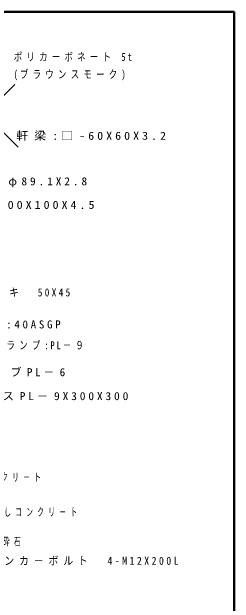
# Model space of a CAD drawing. Units: millimetres on the paper. Extents: x -365 to 12, y -38 to 257.
# Drawn here: x -61.1 to 0, y 94.7 to 257 of the extents above; entities that cross this region are included whole.
import ezdxf

# ---------------------------------------------------------------- set-up
doc = ezdxf.new("R2010")
doc.units = ezdxf.units.MM
doc.layers.add('LY_1', color=7, linetype='Continuous', lineweight=25)
doc.layers.add('LY_2', color=7, linetype='Continuous', lineweight=13)
doc.styles.add('ＭＳ ゴシック', font='')
doc.styles.get('ＭＳ ゴシック').set_extended_font_data('MS Gothic')

msp = doc.modelspace()

# ---------------------------------------------------------------- linework, layer by layer
at = {"layer": 'LY_1', "lineweight": 13}
for p, q in [((-70.188, 227.137), (-60.272, 237.053)), ((-64.244, 224.723), (-59.37, 219.849))]:
    msp.add_line(p, q, dxfattribs=at)
at = {"layer": 'LY_2', "lineweight": 50}
for p, q in [((0, 257), (-365, 257)), ((0, 0), (0, 257))]:
    msp.add_line(p, q, dxfattribs=at)

# ---------------------------------------------------------------- texts
at = {"layer": 'LY_1', "char_height": 2.199, "attachment_point": 4, "style": 'ＭＳ ゴシック'}
for s, insert in [('\\T1.51;\\W0.75;ポリカーボネート\\~5t', (-60.559, 244.553)), ('\\T1.51;\\W0.75;(ブラウンスモーク)', (-60.559, 239.553)), ('\\T1.5;\\W1.1;軒梁:□-60X60X3.2', (-59.897, 222.849)), ('\\T1.5;\\W1.05;大梁:φ89.1X2.8', (-73.85, 210.177)), ('\\T1.5;\\W1.1;柱：□-100X100X4.5', (-82.022, 203.89)), ('\\T1.5;フレーム:40ASGP', (-80.636, 171.135)), ('\\T1.5;\\W0.75;ベンチ用クランプ:PL－９', (-79.852, 165.34)), ('\\T1.5;4-リブPL－6', (-70.407, 158.022)), ('\\T1.5;\\W1.05;ベ－スPL－9X300X300', (-73.101, 151.47)), ('\\T1.64;\\W0.6;コンクリ－ト', (-70.083, 129.166)), ('\\T1.64;\\W0.6;均しコンクリ－ト', (-66.221, 119.575)), ('\\T1.64;\\W0.6;砕石', (-63.554, 111.465)), ('\\T1.5;\\W0.9;アンカ－ボルト\u30004-M12X200L', (-67.2, 106.237))]:
    msp.add_mtext(s, dxfattribs=dict(at, insert=insert))
at = {"layer": 'LY_1', "color": 1, "insert": (-81.429, 179.856), "char_height": 2.199, "attachment_point": 4, "style": 'ＭＳ ゴシック'}
msp.add_mtext('\\T1.5;\\W0.85;座板：ヒノキ\u300050X45', dxfattribs=at)

doc.saveas('drawing.dxf')
